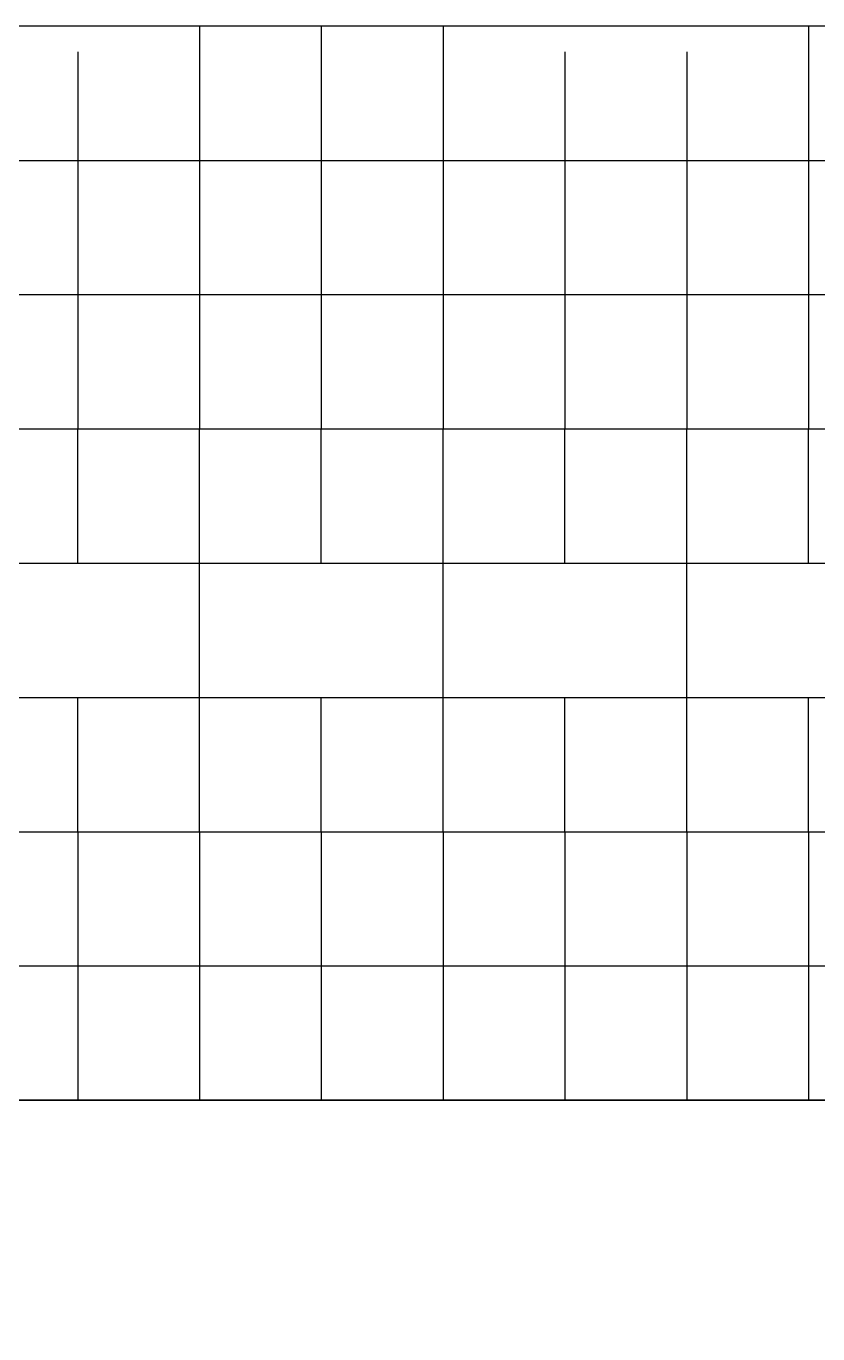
# Model space of a CAD drawing. Extents: x 0 to 304, y 0 to 158.
# Drawn here: x 38.2 to 76.2, y 94.8 to 157.6 of the extents above; entities that cross this region are included whole.
import ezdxf

# ---------------------------------------------------------------- set-up
doc = ezdxf.new("R2010")
doc.units = 0

msp = doc.modelspace()

# ---------------------------------------------------------------- linework, layer by layer
at = {"layer": '2xDUENQ T250SP40'}
for p, q in [((46.5, 131.8, 4.8), (46.5, 138.25, 4.8)), ((46.5, 131.8, 9.6), (46.5, 138.25, 9.6)), ((46.5, 131.8, 14.4), (46.5, 138.25, 14.4)), ((58.2, 131.8, 4.8), (58.2, 138.25, 4.8)), ((58.2, 131.8, 9.6), (58.2, 138.25, 9.6)), ((58.2, 131.8, 14.4), (58.2, 138.25, 14.4)), ((69.9, 131.8, 4.8), (69.9, 138.25, 4.8)), ((69.9, 131.8, 9.6), (69.9, 138.25, 9.6)), ((69.9, 131.8, 14.4), (69.9, 138.25, 14.4)), ((46.5, 118.9, 4.8), (46.5, 125.35, 4.8)), ((46.5, 118.9, 9.6), (46.5, 125.35, 9.6)), ((46.5, 118.9, 14.4), (46.5, 125.35, 14.4)), ((58.2, 118.9, 4.8), (58.2, 125.35, 4.8)), ((58.2, 118.9, 9.6), (58.2, 125.35, 9.6)), ((58.2, 118.9, 14.4), (58.2, 125.35, 14.4)), ((69.9, 118.9, 4.8), (69.9, 125.35, 4.8)), ((69.9, 118.9, 9.6), (69.9, 125.35, 9.6)), ((69.9, 118.9, 14.4), (69.9, 125.35, 14.4))]:
    msp.add_line(p, q, dxfattribs=at)
at = {"layer": '2xDUENQ T450SP30'}
for p, q in [((41.55, 151.15, 4.8), (45.6, 151.15, 4.8)), ((41.55, 151.15, 9.6), (45.6, 151.15, 9.6)), ((41.55, 151.15, 14.4), (45.6, 151.15, 14.4)), ((53.25, 151.15, 4.8), (57.3, 151.15, 4.8)), ((53.25, 151.15, 9.6), (57.3, 151.15, 9.6)), ((53.25, 151.15, 14.4), (57.3, 151.15, 14.4)), ((64.95, 151.15, 4.8), (69, 151.15, 4.8)), ((64.95, 151.15, 9.6), (69, 151.15, 9.6)), ((64.95, 151.15, 14.4), (69, 151.15, 14.4)), ((41.55, 144.7, 4.8), (45.6, 144.7, 4.8)), ((41.55, 144.7, 9.6), (45.6, 144.7, 9.6)), ((41.55, 144.7, 14.4), (45.6, 144.7, 14.4)), ((53.25, 144.7, 4.8), (57.3, 144.7, 4.8)), ((53.25, 144.7, 9.6), (57.3, 144.7, 9.6)), ((53.25, 144.7, 14.4), (57.3, 144.7, 14.4)), ((64.95, 144.7, 4.8), (69, 144.7, 4.8)), ((64.95, 144.7, 9.6), (69, 144.7, 9.6)), ((64.95, 144.7, 14.4), (69, 144.7, 14.4)), ((41.55, 138.25, 4.8), (45.6, 138.25, 4.8)), ((41.55, 138.25, 9.6), (45.6, 138.25, 9.6)), ((41.55, 138.25, 14.4), (45.6, 138.25, 14.4)), ((53.25, 138.25, 4.8), (57.3, 138.25, 4.8)), ((53.25, 138.25, 9.6), (57.3, 138.25, 9.6)), ((53.25, 138.25, 14.4), (57.3, 138.25, 14.4)), ((64.95, 138.25, 4.8), (69, 138.25, 4.8)), ((64.95, 138.25, 9.6), (69, 138.25, 9.6)), ((64.95, 138.25, 14.4), (69, 138.25, 14.4)), ((41.55, 131.8, 4.8), (45.6, 131.8, 4.8)), ((41.55, 131.8, 9.6), (45.6, 131.8, 9.6)), ((41.55, 131.8, 14.4), (45.6, 131.8, 14.4)), ((53.25, 131.8, 4.8), (57.3, 131.8, 4.8)), ((53.25, 131.8, 9.6), (57.3, 131.8, 9.6)), ((53.25, 131.8, 14.4), (57.3, 131.8, 14.4)), ((64.95, 131.8, 4.8), (69, 131.8, 4.8)), ((64.95, 131.8, 9.6), (69, 131.8, 9.6)), ((64.95, 131.8, 14.4), (69, 131.8, 14.4)), ((41.55, 125.35, 4.8), (45.6, 125.35, 4.8)), ((41.55, 125.35, 9.6), (45.6, 125.35, 9.6)), ((41.55, 125.35, 14.4), (45.6, 125.35, 14.4)), ((53.25, 125.35, 4.8), (57.3, 125.35, 4.8)), ((53.25, 125.35, 9.6), (57.3, 125.35, 9.6)), ((53.25, 125.35, 14.4), (57.3, 125.35, 14.4)), ((64.95, 125.35, 4.8), (69, 125.35, 4.8)), ((64.95, 125.35, 9.6), (69, 125.35, 9.6)), ((64.95, 125.35, 14.4), (69, 125.35, 14.4)), ((41.55, 118.9, 4.8), (45.6, 118.9, 4.8)), ((41.55, 118.9, 9.6), (45.6, 118.9, 9.6)), ((41.55, 118.9, 14.4), (45.6, 118.9, 14.4)), ((53.25, 118.9, 4.8), (57.3, 118.9, 4.8)), ((53.25, 118.9, 9.6), (57.3, 118.9, 9.6)), ((53.25, 118.9, 14.4), (57.3, 118.9, 14.4)), ((64.95, 118.9, 4.8), (69, 118.9, 4.8)), ((64.95, 118.9, 9.6), (69, 118.9, 9.6)), ((64.95, 118.9, 14.4), (69, 118.9, 14.4)), ((41.55, 112.45, 4.8), (45.6, 112.45, 4.8)), ((41.55, 112.45, 9.6), (45.6, 112.45, 9.6)), ((41.55, 112.45, 14.4), (45.6, 112.45, 14.4)), ((53.25, 112.45, 4.8), (57.3, 112.45, 4.8)), ((53.25, 112.45, 9.6), (57.3, 112.45, 9.6)), ((53.25, 112.45, 14.4), (57.3, 112.45, 14.4)), ((64.95, 112.45, 4.8), (69, 112.45, 4.8)), ((64.95, 112.45, 9.6), (69, 112.45, 9.6)), ((64.95, 112.45, 14.4), (69, 112.45, 14.4))]:
    msp.add_line(p, q, dxfattribs=at)
at = {"layer": '2xDUENQ T450SP40'}
for p, q in [((34.8, 151.15, 14.4), (40.65, 151.15, 14.4)), ((40.65, 151.15, 14.4), (41.55, 151.15, 14.4)), ((45.6, 151.15, 14.4), (46.5, 151.15, 14.4)), ((46.5, 151.15, 14.4), (52.35, 151.15, 14.4)), ((52.35, 151.15, 14.4), (53.25, 151.15, 14.4)), ((57.3, 151.15, 14.4), (58.2, 151.15, 14.4)), ((58.2, 151.15, 14.4), (64.05, 151.15, 14.4)), ((64.05, 151.15, 14.4), (64.95, 151.15, 14.4)), ((69, 151.15, 14.4), (69.9, 151.15, 14.4)), ((69.9, 151.15, 14.4), (75.75, 151.15, 14.4)), ((75.75, 151.15, 14.4), (76.65, 151.15, 14.4)), ((34.8, 144.7, 14.4), (40.65, 144.7, 14.4)), ((40.65, 144.7, 14.4), (41.55, 144.7, 14.4)), ((45.6, 144.7, 14.4), (46.5, 144.7, 14.4)), ((46.5, 144.7, 14.4), (52.35, 144.7, 14.4)), ((52.35, 144.7, 14.4), (53.25, 144.7, 14.4)), ((57.3, 144.7, 14.4), (58.2, 144.7, 14.4)), ((58.2, 144.7, 14.4), (64.05, 144.7, 14.4)), ((64.05, 144.7, 14.4), (64.95, 144.7, 14.4)), ((69, 144.7, 14.4), (69.9, 144.7, 14.4)), ((69.9, 144.7, 14.4), (75.75, 144.7, 14.4)), ((75.75, 144.7, 14.4), (76.65, 144.7, 14.4)), ((34.8, 138.25, 14.4), (40.65, 138.25, 14.4)), ((40.65, 138.25, 14.4), (41.55, 138.25, 14.4)), ((45.6, 138.25, 14.4), (46.5, 138.25, 14.4)), ((46.5, 138.25, 14.4), (52.35, 138.25, 14.4)), ((52.35, 138.25, 14.4), (53.25, 138.25, 14.4)), ((57.3, 138.25, 14.4), (58.2, 138.25, 14.4)), ((58.2, 138.25, 14.4), (64.05, 138.25, 14.4)), ((64.05, 138.25, 14.4), (64.95, 138.25, 14.4)), ((69, 138.25, 14.4), (69.9, 138.25, 14.4)), ((69.9, 138.25, 14.4), (75.75, 138.25, 14.4)), ((75.75, 138.25, 14.4), (76.65, 138.25, 14.4)), ((34.8, 131.8, 14.4), (40.65, 131.8, 14.4)), ((40.65, 131.8, 14.4), (41.55, 131.8, 14.4)), ((45.6, 131.8, 14.4), (46.5, 131.8, 14.4)), ((46.5, 131.8, 14.4), (52.35, 131.8, 14.4)), ((52.35, 131.8, 14.4), (53.25, 131.8, 14.4)), ((57.3, 131.8, 14.4), (58.2, 131.8, 14.4)), ((58.2, 131.8, 14.4), (64.05, 131.8, 14.4)), ((64.05, 131.8, 14.4), (64.95, 131.8, 14.4)), ((69, 131.8, 14.4), (69.9, 131.8, 14.4)), ((69.9, 131.8, 14.4), (75.75, 131.8, 14.4)), ((75.75, 131.8, 14.4), (76.65, 131.8, 14.4)), ((34.8, 125.35, 14.4), (40.65, 125.35, 14.4)), ((40.65, 125.35, 14.4), (41.55, 125.35, 14.4)), ((45.6, 125.35, 14.4), (46.5, 125.35, 14.4)), ((46.5, 125.35, 14.4), (52.35, 125.35, 14.4)), ((52.35, 125.35, 14.4), (53.25, 125.35, 14.4)), ((57.3, 125.35, 14.4), (58.2, 125.35, 14.4)), ((58.2, 125.35, 14.4), (64.05, 125.35, 14.4)), ((64.05, 125.35, 14.4), (64.95, 125.35, 14.4)), ((69, 125.35, 14.4), (69.9, 125.35, 14.4)), ((69.9, 125.35, 14.4), (75.75, 125.35, 14.4)), ((75.75, 125.35, 14.4), (76.65, 125.35, 14.4)), ((34.8, 118.9, 14.4), (40.65, 118.9, 14.4)), ((40.65, 118.9, 14.4), (41.55, 118.9, 14.4)), ((45.6, 118.9, 14.4), (46.5, 118.9, 14.4)), ((46.5, 118.9, 14.4), (52.35, 118.9, 14.4)), ((52.35, 118.9, 14.4), (53.25, 118.9, 14.4)), ((57.3, 118.9, 14.4), (58.2, 118.9, 14.4)), ((58.2, 118.9, 14.4), (64.05, 118.9, 14.4)), ((64.05, 118.9, 14.4), (64.95, 118.9, 14.4)), ((69, 118.9, 14.4), (69.9, 118.9, 14.4)), ((69.9, 118.9, 14.4), (75.75, 118.9, 14.4)), ((75.75, 118.9, 14.4), (76.65, 118.9, 14.4)), ((34.8, 112.45, 14.4), (40.65, 112.45, 14.4)), ((40.65, 112.45, 14.4), (41.55, 112.45, 14.4)), ((45.6, 112.45, 14.4), (46.5, 112.45, 14.4)), ((46.5, 112.45, 14.4), (52.35, 112.45, 14.4)), ((52.35, 112.45, 14.4), (53.25, 112.45, 14.4)), ((57.3, 112.45, 14.4), (58.2, 112.45, 14.4)), ((58.2, 112.45, 14.4), (64.05, 112.45, 14.4)), ((64.05, 112.45, 14.4), (64.95, 112.45, 14.4)), ((69, 112.45, 14.4), (69.9, 112.45, 14.4)), ((69.9, 112.45, 14.4), (75.75, 112.45, 14.4)), ((75.75, 112.45, 14.4), (76.65, 112.45, 14.4))]:
    msp.add_line(p, q, dxfattribs=at)
at = {"layer": '2xDUENQ T450SP50'}
for p, q in [((34.8, 151.15, 4.8), (40.65, 151.15, 4.8)), ((34.8, 151.15, 9.6), (40.65, 151.15, 9.6)), ((40.65, 151.15, 4.8), (41.55, 151.15, 4.8)), ((40.65, 151.15, 9.6), (41.55, 151.15, 9.6)), ((45.6, 151.15, 4.8), (46.5, 151.15, 4.8)), ((45.6, 151.15, 9.6), (46.5, 151.15, 9.6)), ((46.5, 151.15, 4.8), (52.35, 151.15, 4.8)), ((46.5, 151.15, 9.6), (52.35, 151.15, 9.6)), ((52.35, 151.15, 4.8), (53.25, 151.15, 4.8)), ((52.35, 151.15, 9.6), (53.25, 151.15, 9.6)), ((57.3, 151.15, 4.8), (58.2, 151.15, 4.8)), ((57.3, 151.15, 9.6), (58.2, 151.15, 9.6)), ((58.2, 151.15, 4.8), (64.05, 151.15, 4.8)), ((58.2, 151.15, 9.6), (64.05, 151.15, 9.6)), ((64.05, 151.15, 4.8), (64.95, 151.15, 4.8)), ((64.05, 151.15, 9.6), (64.95, 151.15, 9.6)), ((69, 151.15, 4.8), (69.9, 151.15, 4.8)), ((69, 151.15, 9.6), (69.9, 151.15, 9.6)), ((69.9, 151.15, 4.8), (75.75, 151.15, 4.8)), ((69.9, 151.15, 9.6), (75.75, 151.15, 9.6)), ((75.75, 151.15, 4.8), (76.65, 151.15, 4.8)), ((75.75, 151.15, 9.6), (76.65, 151.15, 9.6)), ((34.8, 144.7, 4.8), (40.65, 144.7, 4.8)), ((34.8, 144.7, 9.6), (40.65, 144.7, 9.6)), ((40.65, 144.7, 4.8), (41.55, 144.7, 4.8)), ((40.65, 144.7, 9.6), (41.55, 144.7, 9.6)), ((45.6, 144.7, 4.8), (46.5, 144.7, 4.8)), ((45.6, 144.7, 9.6), (46.5, 144.7, 9.6)), ((46.5, 144.7, 4.8), (52.35, 144.7, 4.8)), ((46.5, 144.7, 9.6), (52.35, 144.7, 9.6)), ((52.35, 144.7, 4.8), (53.25, 144.7, 4.8)), ((52.35, 144.7, 9.6), (53.25, 144.7, 9.6)), ((57.3, 144.7, 4.8), (58.2, 144.7, 4.8)), ((57.3, 144.7, 9.6), (58.2, 144.7, 9.6)), ((58.2, 144.7, 4.8), (64.05, 144.7, 4.8)), ((58.2, 144.7, 9.6), (64.05, 144.7, 9.6)), ((64.05, 144.7, 4.8), (64.95, 144.7, 4.8)), ((64.05, 144.7, 9.6), (64.95, 144.7, 9.6)), ((69, 144.7, 4.8), (69.9, 144.7, 4.8)), ((69, 144.7, 9.6), (69.9, 144.7, 9.6)), ((69.9, 144.7, 4.8), (75.75, 144.7, 4.8)), ((69.9, 144.7, 9.6), (75.75, 144.7, 9.6)), ((75.75, 144.7, 4.8), (76.65, 144.7, 4.8)), ((75.75, 144.7, 9.6), (76.65, 144.7, 9.6)), ((34.8, 138.25, 4.8), (40.65, 138.25, 4.8)), ((34.8, 138.25, 9.6), (40.65, 138.25, 9.6)), ((40.65, 138.25, 4.8), (41.55, 138.25, 4.8)), ((40.65, 138.25, 9.6), (41.55, 138.25, 9.6)), ((45.6, 138.25, 4.8), (46.5, 138.25, 4.8)), ((45.6, 138.25, 9.6), (46.5, 138.25, 9.6)), ((46.5, 138.25, 4.8), (52.35, 138.25, 4.8)), ((46.5, 138.25, 9.6), (52.35, 138.25, 9.6)), ((52.35, 138.25, 4.8), (53.25, 138.25, 4.8)), ((52.35, 138.25, 9.6), (53.25, 138.25, 9.6)), ((57.3, 138.25, 4.8), (58.2, 138.25, 4.8)), ((57.3, 138.25, 9.6), (58.2, 138.25, 9.6)), ((58.2, 138.25, 4.8), (64.05, 138.25, 4.8)), ((58.2, 138.25, 9.6), (64.05, 138.25, 9.6)), ((64.05, 138.25, 4.8), (64.95, 138.25, 4.8)), ((64.05, 138.25, 9.6), (64.95, 138.25, 9.6)), ((69, 138.25, 4.8), (69.9, 138.25, 4.8)), ((69, 138.25, 9.6), (69.9, 138.25, 9.6)), ((69.9, 138.25, 4.8), (75.75, 138.25, 4.8)), ((69.9, 138.25, 9.6), (75.75, 138.25, 9.6)), ((75.75, 138.25, 4.8), (76.65, 138.25, 4.8)), ((75.75, 138.25, 9.6), (76.65, 138.25, 9.6)), ((34.8, 131.8, 4.8), (40.65, 131.8, 4.8)), ((34.8, 131.8, 9.6), (40.65, 131.8, 9.6)), ((40.65, 131.8, 4.8), (41.55, 131.8, 4.8)), ((40.65, 131.8, 9.6), (41.55, 131.8, 9.6)), ((45.6, 131.8, 4.8), (46.5, 131.8, 4.8)), ((45.6, 131.8, 9.6), (46.5, 131.8, 9.6)), ((46.5, 131.8, 4.8), (52.35, 131.8, 4.8)), ((46.5, 131.8, 9.6), (52.35, 131.8, 9.6)), ((52.35, 131.8, 4.8), (53.25, 131.8, 4.8)), ((52.35, 131.8, 9.6), (53.25, 131.8, 9.6)), ((57.3, 131.8, 4.8), (58.2, 131.8, 4.8)), ((57.3, 131.8, 9.6), (58.2, 131.8, 9.6)), ((58.2, 131.8, 4.8), (64.05, 131.8, 4.8)), ((58.2, 131.8, 9.6), (64.05, 131.8, 9.6)), ((64.05, 131.8, 4.8), (64.95, 131.8, 4.8)), ((64.05, 131.8, 9.6), (64.95, 131.8, 9.6)), ((69, 131.8, 4.8), (69.9, 131.8, 4.8)), ((69, 131.8, 9.6), (69.9, 131.8, 9.6)), ((69.9, 131.8, 4.8), (75.75, 131.8, 4.8)), ((69.9, 131.8, 9.6), (75.75, 131.8, 9.6)), ((75.75, 131.8, 4.8), (76.65, 131.8, 4.8)), ((75.75, 131.8, 9.6), (76.65, 131.8, 9.6)), ((34.8, 125.35, 4.8), (40.65, 125.35, 4.8)), ((34.8, 125.35, 9.6), (40.65, 125.35, 9.6)), ((40.65, 125.35, 4.8), (41.55, 125.35, 4.8)), ((40.65, 125.35, 9.6), (41.55, 125.35, 9.6)), ((45.6, 125.35, 4.8), (46.5, 125.35, 4.8)), ((45.6, 125.35, 9.6), (46.5, 125.35, 9.6)), ((46.5, 125.35, 4.8), (52.35, 125.35, 4.8)), ((46.5, 125.35, 9.6), (52.35, 125.35, 9.6)), ((52.35, 125.35, 4.8), (53.25, 125.35, 4.8)), ((52.35, 125.35, 9.6), (53.25, 125.35, 9.6)), ((57.3, 125.35, 4.8), (58.2, 125.35, 4.8)), ((57.3, 125.35, 9.6), (58.2, 125.35, 9.6)), ((58.2, 125.35, 4.8), (64.05, 125.35, 4.8)), ((58.2, 125.35, 9.6), (64.05, 125.35, 9.6)), ((64.05, 125.35, 4.8), (64.95, 125.35, 4.8)), ((64.05, 125.35, 9.6), (64.95, 125.35, 9.6)), ((69, 125.35, 4.8), (69.9, 125.35, 4.8)), ((69, 125.35, 9.6), (69.9, 125.35, 9.6)), ((69.9, 125.35, 4.8), (75.75, 125.35, 4.8)), ((69.9, 125.35, 9.6), (75.75, 125.35, 9.6)), ((75.75, 125.35, 4.8), (76.65, 125.35, 4.8)), ((75.75, 125.35, 9.6), (76.65, 125.35, 9.6)), ((34.8, 118.9, 4.8), (40.65, 118.9, 4.8)), ((34.8, 118.9, 9.6), (40.65, 118.9, 9.6)), ((40.65, 118.9, 4.8), (41.55, 118.9, 4.8)), ((40.65, 118.9, 9.6), (41.55, 118.9, 9.6)), ((45.6, 118.9, 4.8), (46.5, 118.9, 4.8)), ((45.6, 118.9, 9.6), (46.5, 118.9, 9.6)), ((46.5, 118.9, 4.8), (52.35, 118.9, 4.8)), ((46.5, 118.9, 9.6), (52.35, 118.9, 9.6)), ((52.35, 118.9, 4.8), (53.25, 118.9, 4.8)), ((52.35, 118.9, 9.6), (53.25, 118.9, 9.6)), ((57.3, 118.9, 4.8), (58.2, 118.9, 4.8)), ((57.3, 118.9, 9.6), (58.2, 118.9, 9.6)), ((58.2, 118.9, 4.8), (64.05, 118.9, 4.8)), ((58.2, 118.9, 9.6), (64.05, 118.9, 9.6)), ((64.05, 118.9, 4.8), (64.95, 118.9, 4.8)), ((64.05, 118.9, 9.6), (64.95, 118.9, 9.6)), ((69, 118.9, 4.8), (69.9, 118.9, 4.8)), ((69, 118.9, 9.6), (69.9, 118.9, 9.6)), ((69.9, 118.9, 4.8), (75.75, 118.9, 4.8)), ((69.9, 118.9, 9.6), (75.75, 118.9, 9.6)), ((75.75, 118.9, 4.8), (76.65, 118.9, 4.8)), ((75.75, 118.9, 9.6), (76.65, 118.9, 9.6)), ((34.8, 112.45, 4.8), (40.65, 112.45, 4.8)), ((34.8, 112.45, 9.6), (40.65, 112.45, 9.6)), ((40.65, 112.45, 4.8), (41.55, 112.45, 4.8)), ((40.65, 112.45, 9.6), (41.55, 112.45, 9.6)), ((45.6, 112.45, 4.8), (46.5, 112.45, 4.8)), ((45.6, 112.45, 9.6), (46.5, 112.45, 9.6)), ((46.5, 112.45, 4.8), (52.35, 112.45, 4.8)), ((46.5, 112.45, 9.6), (52.35, 112.45, 9.6)), ((52.35, 112.45, 4.8), (53.25, 112.45, 4.8)), ((52.35, 112.45, 9.6), (53.25, 112.45, 9.6)), ((57.3, 112.45, 4.8), (58.2, 112.45, 4.8)), ((57.3, 112.45, 9.6), (58.2, 112.45, 9.6)), ((58.2, 112.45, 4.8), (64.05, 112.45, 4.8)), ((58.2, 112.45, 9.6), (64.05, 112.45, 9.6)), ((64.05, 112.45, 4.8), (64.95, 112.45, 4.8)), ((64.05, 112.45, 9.6), (64.95, 112.45, 9.6)), ((69, 112.45, 4.8), (69.9, 112.45, 4.8)), ((69, 112.45, 9.6), (69.9, 112.45, 9.6)), ((69.9, 112.45, 4.8), (75.75, 112.45, 4.8)), ((69.9, 112.45, 9.6), (75.75, 112.45, 9.6)), ((75.75, 112.45, 4.8), (76.65, 112.45, 4.8)), ((75.75, 112.45, 9.6), (76.65, 112.45, 9.6))]:
    msp.add_line(p, q, dxfattribs=at)
at = {"layer": 'DUENQ T250SP40'}
for p, q in [((46.5, 157.6, 4.8), (46.5, 156.359, 4.8)), ((46.5, 157.6, 9.6), (46.5, 156.359, 9.6)), ((46.5, 157.6, 14.4), (46.5, 156.359, 14.4)), ((52.35, 157.6, 4.8), (52.35, 151.15, 4.8)), ((52.35, 157.6, 9.6), (52.35, 151.15, 9.6)), ((52.35, 157.6, 14.4), (52.35, 151.15, 14.4)), ((58.2, 157.6, 4.8), (58.2, 156.359, 4.8)), ((58.2, 157.6, 9.6), (58.2, 156.359, 9.6)), ((58.2, 157.6, 14.4), (58.2, 156.359, 14.4)), ((75.75, 157.6, 4.8), (75.75, 156.359, 4.8)), ((75.75, 157.6, 9.6), (75.75, 156.359, 9.6)), ((75.75, 157.6, 14.4), (75.75, 156.359, 14.4)), ((40.65, 156.359, 4.8), (40.65, 151.15, 4.8)), ((40.65, 156.359, 9.6), (40.65, 151.15, 9.6)), ((40.65, 156.359, 14.4), (40.65, 151.15, 14.4)), ((46.5, 156.359, 4.8), (46.5, 151.15, 4.8)), ((46.5, 156.359, 9.6), (46.5, 151.15, 9.6)), ((46.5, 156.359, 14.4), (46.5, 151.15, 14.4)), ((58.2, 156.359, 4.8), (58.2, 151.15, 4.8)), ((58.2, 156.359, 9.6), (58.2, 151.15, 9.6)), ((58.2, 156.359, 14.4), (58.2, 151.15, 14.4)), ((64.05, 156.359, 4.8), (64.05, 151.15, 4.8)), ((64.05, 156.359, 9.6), (64.05, 151.15, 9.6)), ((64.05, 156.359, 14.4), (64.05, 151.15, 14.4)), ((69.9, 156.359, 4.8), (69.9, 151.15, 4.8)), ((69.9, 156.359, 9.6), (69.9, 151.15, 9.6)), ((69.9, 156.359, 14.4), (69.9, 151.15, 14.4)), ((75.75, 156.359, 4.8), (75.75, 151.15, 4.8)), ((75.75, 156.359, 9.6), (75.75, 151.15, 9.6)), ((75.75, 156.359, 14.4), (75.75, 151.15, 14.4)), ((40.65, 151.15, 4.8), (40.65, 144.7, 4.8)), ((40.65, 151.15, 9.6), (40.65, 144.7, 9.6)), ((40.65, 151.15, 14.4), (40.65, 144.7, 14.4)), ((46.5, 151.15, 4.8), (46.5, 144.7, 4.8)), ((46.5, 151.15, 9.6), (46.5, 144.7, 9.6)), ((46.5, 151.15, 14.4), (46.5, 144.7, 14.4)), ((52.35, 151.15, 4.8), (52.35, 144.7, 4.8)), ((52.35, 151.15, 9.6), (52.35, 144.7, 9.6)), ((52.35, 151.15, 14.4), (52.35, 144.7, 14.4)), ((58.2, 151.15, 4.8), (58.2, 144.7, 4.8)), ((58.2, 151.15, 9.6), (58.2, 144.7, 9.6)), ((58.2, 151.15, 14.4), (58.2, 144.7, 14.4)), ((64.05, 151.15, 4.8), (64.05, 144.7, 4.8)), ((64.05, 151.15, 9.6), (64.05, 144.7, 9.6)), ((64.05, 151.15, 14.4), (64.05, 144.7, 14.4)), ((69.9, 151.15, 4.8), (69.9, 144.7, 4.8)), ((69.9, 151.15, 9.6), (69.9, 144.7, 9.6)), ((69.9, 151.15, 14.4), (69.9, 144.7, 14.4)), ((75.75, 151.15, 4.8), (75.75, 144.7, 4.8)), ((75.75, 151.15, 9.6), (75.75, 144.7, 9.6)), ((75.75, 151.15, 14.4), (75.75, 144.7, 14.4)), ((40.65, 144.7, 4.8), (40.65, 138.25, 4.8)), ((40.65, 144.7, 9.6), (40.65, 138.25, 9.6)), ((40.65, 144.7, 14.4), (40.65, 138.25, 14.4)), ((46.5, 144.7, 4.8), (46.5, 138.25, 4.8)), ((46.5, 144.7, 9.6), (46.5, 138.25, 9.6)), ((46.5, 144.7, 14.4), (46.5, 138.25, 14.4)), ((52.35, 144.7, 4.8), (52.35, 138.25, 4.8)), ((52.35, 144.7, 9.6), (52.35, 138.25, 9.6)), ((52.35, 144.7, 14.4), (52.35, 138.25, 14.4)), ((58.2, 144.7, 4.8), (58.2, 138.25, 4.8)), ((58.2, 144.7, 9.6), (58.2, 138.25, 9.6)), ((58.2, 144.7, 14.4), (58.2, 138.25, 14.4)), ((64.05, 144.7, 4.8), (64.05, 138.25, 4.8)), ((64.05, 144.7, 9.6), (64.05, 138.25, 9.6)), ((64.05, 144.7, 14.4), (64.05, 138.25, 14.4)), ((69.9, 144.7, 4.8), (69.9, 138.25, 4.8)), ((69.9, 144.7, 9.6), (69.9, 138.25, 9.6)), ((69.9, 144.7, 14.4), (69.9, 138.25, 14.4)), ((75.75, 144.7, 4.8), (75.75, 138.25, 4.8)), ((75.75, 144.7, 9.6), (75.75, 138.25, 9.6)), ((75.75, 144.7, 14.4), (75.75, 138.25, 14.4)), ((40.65, 131.8, 4.8), (40.65, 138.25, 4.8)), ((40.65, 131.8, 9.6), (40.65, 138.25, 9.6)), ((40.65, 131.8, 14.4), (40.65, 138.25, 14.4)), ((52.35, 131.8, 4.8), (52.35, 138.25, 4.8)), ((52.35, 131.8, 9.6), (52.35, 138.25, 9.6)), ((52.35, 131.8, 14.4), (52.35, 138.25, 14.4)), ((64.05, 131.8, 4.8), (64.05, 138.25, 4.8)), ((64.05, 131.8, 9.6), (64.05, 138.25, 9.6)), ((64.05, 131.8, 14.4), (64.05, 138.25, 14.4)), ((75.75, 131.8, 4.8), (75.75, 138.25, 4.8)), ((75.75, 131.8, 9.6), (75.75, 138.25, 9.6)), ((75.75, 131.8, 14.4), (75.75, 138.25, 14.4)), ((46.5, 125.35, 4.8), (46.5, 131.8, 4.8)), ((46.5, 125.35, 9.6), (46.5, 131.8, 9.6)), ((46.5, 125.35, 14.4), (46.5, 131.8, 14.4)), ((58.2, 125.35, 4.8), (58.2, 131.8, 4.8)), ((58.2, 125.35, 9.6), (58.2, 131.8, 9.6)), ((58.2, 125.35, 14.4), (58.2, 131.8, 14.4)), ((69.9, 125.35, 4.8), (69.9, 131.8, 4.8)), ((69.9, 125.35, 9.6), (69.9, 131.8, 9.6)), ((69.9, 125.35, 14.4), (69.9, 131.8, 14.4)), ((40.65, 118.9, 4.8), (40.65, 125.35, 4.8)), ((40.65, 118.9, 9.6), (40.65, 125.35, 9.6)), ((40.65, 118.9, 14.4), (40.65, 125.35, 14.4)), ((52.35, 118.9, 4.8), (52.35, 125.35, 4.8)), ((52.35, 118.9, 9.6), (52.35, 125.35, 9.6)), ((52.35, 118.9, 14.4), (52.35, 125.35, 14.4)), ((64.05, 118.9, 4.8), (64.05, 125.35, 4.8)), ((64.05, 118.9, 9.6), (64.05, 125.35, 9.6)), ((64.05, 118.9, 14.4), (64.05, 125.35, 14.4)), ((75.75, 118.9, 4.8), (75.75, 125.35, 4.8)), ((75.75, 118.9, 9.6), (75.75, 125.35, 9.6)), ((75.75, 118.9, 14.4), (75.75, 125.35, 14.4)), ((40.65, 118.9, 4.8), (40.65, 112.45, 4.8)), ((40.65, 118.9, 9.6), (40.65, 112.45, 9.6)), ((40.65, 118.9, 14.4), (40.65, 112.45, 14.4)), ((46.5, 118.9, 4.8), (46.5, 112.45, 4.8)), ((46.5, 118.9, 9.6), (46.5, 112.45, 9.6)), ((46.5, 118.9, 14.4), (46.5, 112.45, 14.4)), ((52.35, 118.9, 4.8), (52.35, 112.45, 4.8)), ((52.35, 118.9, 9.6), (52.35, 112.45, 9.6)), ((52.35, 118.9, 14.4), (52.35, 112.45, 14.4)), ((58.2, 118.9, 4.8), (58.2, 112.45, 4.8)), ((58.2, 118.9, 9.6), (58.2, 112.45, 9.6)), ((58.2, 118.9, 14.4), (58.2, 112.45, 14.4)), ((64.05, 118.9, 4.8), (64.05, 112.45, 4.8)), ((64.05, 118.9, 9.6), (64.05, 112.45, 9.6)), ((64.05, 118.9, 14.4), (64.05, 112.45, 14.4)), ((69.9, 118.9, 4.8), (69.9, 112.45, 4.8)), ((69.9, 118.9, 9.6), (69.9, 112.45, 9.6)), ((69.9, 118.9, 14.4), (69.9, 112.45, 14.4)), ((75.75, 118.9, 4.8), (75.75, 112.45, 4.8)), ((75.75, 118.9, 9.6), (75.75, 112.45, 9.6)), ((75.75, 118.9, 14.4), (75.75, 112.45, 14.4)), ((40.65, 112.45, 4.8), (40.65, 106, 4.8)), ((40.65, 112.45, 9.6), (40.65, 106, 9.6)), ((40.65, 112.45, 14.4), (40.65, 106, 14.4)), ((46.5, 112.45, 4.8), (46.5, 106, 4.8)), ((46.5, 112.45, 9.6), (46.5, 106, 9.6)), ((46.5, 112.45, 14.4), (46.5, 106, 14.4)), ((52.35, 112.45, 4.8), (52.35, 106, 4.8)), ((52.35, 112.45, 9.6), (52.35, 106, 9.6)), ((52.35, 112.45, 14.4), (52.35, 106, 14.4)), ((58.2, 112.45, 4.8), (58.2, 106, 4.8)), ((58.2, 112.45, 9.6), (58.2, 106, 9.6)), ((58.2, 112.45, 14.4), (58.2, 106, 14.4)), ((64.05, 112.45, 4.8), (64.05, 106, 4.8)), ((64.05, 112.45, 9.6), (64.05, 106, 9.6)), ((64.05, 112.45, 14.4), (64.05, 106, 14.4)), ((69.9, 112.45, 4.8), (69.9, 106, 4.8)), ((69.9, 112.45, 9.6), (69.9, 106, 9.6)), ((69.9, 112.45, 14.4), (69.9, 106, 14.4)), ((75.75, 112.45, 4.8), (75.75, 106, 4.8)), ((75.75, 112.45, 9.6), (75.75, 106, 9.6)), ((75.75, 112.45, 14.4), (75.75, 106, 14.4))]:
    msp.add_line(p, q, dxfattribs=at)
at = {"layer": 'RRO 200x300x6'}
for p, q in [((40.65, 157.6), (40.65, 157.6, 4.8)), ((40.65, 157.6, 4.8), (40.65, 157.6, 9.6)), ((40.65, 157.6, 9.6), (40.65, 157.6, 14.4)), ((46.5, 157.6), (46.5, 157.6, 4.8)), ((46.5, 157.6, 4.8), (46.5, 157.6, 9.6)), ((46.5, 157.6, 9.6), (46.5, 157.6, 14.4)), ((52.35, 157.6), (52.35, 157.6, 4.8)), ((52.35, 157.6, 4.8), (52.35, 157.6, 9.6)), ((52.35, 157.6, 9.6), (52.35, 157.6, 14.4)), ((58.2, 157.6), (58.2, 157.6, 4.8)), ((58.2, 157.6, 4.8), (58.2, 157.6, 9.6)), ((58.2, 157.6, 9.6), (58.2, 157.6, 14.4)), ((64.05, 157.6), (64.05, 157.6, 4.8)), ((64.05, 157.6, 4.8), (64.05, 157.6, 9.6)), ((64.05, 157.6, 9.6), (64.05, 157.6, 14.4)), ((69.9, 157.6), (69.9, 157.6, 4.8)), ((69.9, 157.6, 4.8), (69.9, 157.6, 9.6)), ((69.9, 157.6, 9.6), (69.9, 157.6, 14.4)), ((75.75, 157.6), (75.75, 157.6, 4.8)), ((75.75, 157.6, 4.8), (75.75, 157.6, 9.6)), ((75.75, 157.6, 9.6), (75.75, 157.6, 14.4)), ((40.65, 151.15), (40.65, 151.15, 4.8)), ((40.65, 151.15, 4.8), (40.65, 151.15, 9.6)), ((40.65, 151.15, 9.6), (40.65, 151.15, 14.4)), ((46.5, 151.15), (46.5, 151.15, 4.8)), ((46.5, 151.15, 4.8), (46.5, 151.15, 9.6)), ((46.5, 151.15, 9.6), (46.5, 151.15, 14.4)), ((52.35, 151.15), (52.35, 151.15, 4.8)), ((52.35, 151.15, 4.8), (52.35, 151.15, 9.6)), ((52.35, 151.15, 9.6), (52.35, 151.15, 14.4)), ((58.2, 151.15), (58.2, 151.15, 4.8)), ((58.2, 151.15, 4.8), (58.2, 151.15, 9.6)), ((58.2, 151.15, 9.6), (58.2, 151.15, 14.4)), ((64.05, 151.15), (64.05, 151.15, 4.8)), ((64.05, 151.15, 4.8), (64.05, 151.15, 9.6)), ((64.05, 151.15, 9.6), (64.05, 151.15, 14.4)), ((69.9, 151.15), (69.9, 151.15, 4.8)), ((69.9, 151.15, 4.8), (69.9, 151.15, 9.6)), ((69.9, 151.15, 9.6), (69.9, 151.15, 14.4)), ((75.75, 151.15), (75.75, 151.15, 4.8)), ((75.75, 151.15, 4.8), (75.75, 151.15, 9.6)), ((75.75, 151.15, 9.6), (75.75, 151.15, 14.4)), ((40.65, 144.7), (40.65, 144.7, 4.8)), ((40.65, 144.7, 4.8), (40.65, 144.7, 9.6)), ((40.65, 144.7, 9.6), (40.65, 144.7, 14.4)), ((46.5, 144.7), (46.5, 144.7, 4.8)), ((46.5, 144.7, 4.8), (46.5, 144.7, 9.6)), ((46.5, 144.7, 9.6), (46.5, 144.7, 14.4)), ((52.35, 144.7), (52.35, 144.7, 4.8)), ((52.35, 144.7, 4.8), (52.35, 144.7, 9.6)), ((52.35, 144.7, 9.6), (52.35, 144.7, 14.4)), ((58.2, 144.7), (58.2, 144.7, 4.8)), ((58.2, 144.7, 4.8), (58.2, 144.7, 9.6)), ((58.2, 144.7, 9.6), (58.2, 144.7, 14.4)), ((64.05, 144.7), (64.05, 144.7, 4.8)), ((64.05, 144.7, 4.8), (64.05, 144.7, 9.6)), ((64.05, 144.7, 9.6), (64.05, 144.7, 14.4)), ((69.9, 144.7), (69.9, 144.7, 4.8)), ((69.9, 144.7, 4.8), (69.9, 144.7, 9.6)), ((69.9, 144.7, 9.6), (69.9, 144.7, 14.4)), ((75.75, 144.7), (75.75, 144.7, 4.8)), ((75.75, 144.7, 4.8), (75.75, 144.7, 9.6)), ((75.75, 144.7, 9.6), (75.75, 144.7, 14.4)), ((40.65, 138.25), (40.65, 138.25, 4.8)), ((40.65, 138.25, 4.8), (40.65, 138.25, 9.6)), ((40.65, 138.25, 9.6), (40.65, 138.25, 14.4)), ((46.5, 138.25), (46.5, 138.25, 4.8)), ((46.5, 138.25, 4.8), (46.5, 138.25, 9.6)), ((46.5, 138.25, 9.6), (46.5, 138.25, 14.4)), ((52.35, 138.25), (52.35, 138.25, 4.8)), ((52.35, 138.25, 4.8), (52.35, 138.25, 9.6)), ((52.35, 138.25, 9.6), (52.35, 138.25, 14.4)), ((58.2, 138.25), (58.2, 138.25, 4.8)), ((58.2, 138.25, 4.8), (58.2, 138.25, 9.6)), ((58.2, 138.25, 9.6), (58.2, 138.25, 14.4)), ((64.05, 138.25), (64.05, 138.25, 4.8)), ((64.05, 138.25, 4.8), (64.05, 138.25, 9.6)), ((64.05, 138.25, 9.6), (64.05, 138.25, 14.4)), ((69.9, 138.25), (69.9, 138.25, 4.8)), ((69.9, 138.25, 4.8), (69.9, 138.25, 9.6)), ((69.9, 138.25, 9.6), (69.9, 138.25, 14.4)), ((75.75, 138.25), (75.75, 138.25, 4.8)), ((75.75, 138.25, 4.8), (75.75, 138.25, 9.6)), ((75.75, 138.25, 9.6), (75.75, 138.25, 14.4)), ((40.65, 131.8), (40.65, 131.8, 4.8)), ((40.65, 131.8, 4.8), (40.65, 131.8, 9.6)), ((40.65, 131.8, 9.6), (40.65, 131.8, 14.4)), ((46.5, 131.8), (46.5, 131.8, 4.8)), ((46.5, 131.8, 4.8), (46.5, 131.8, 9.6)), ((46.5, 131.8, 9.6), (46.5, 131.8, 14.4)), ((52.35, 131.8), (52.35, 131.8, 4.8)), ((52.35, 131.8, 4.8), (52.35, 131.8, 9.6)), ((52.35, 131.8, 9.6), (52.35, 131.8, 14.4)), ((58.2, 131.8), (58.2, 131.8, 4.8)), ((58.2, 131.8, 4.8), (58.2, 131.8, 9.6)), ((58.2, 131.8, 9.6), (58.2, 131.8, 14.4)), ((64.05, 131.8), (64.05, 131.8, 4.8)), ((64.05, 131.8, 4.8), (64.05, 131.8, 9.6)), ((64.05, 131.8, 9.6), (64.05, 131.8, 14.4)), ((69.9, 131.8), (69.9, 131.8, 4.8)), ((69.9, 131.8, 4.8), (69.9, 131.8, 9.6)), ((69.9, 131.8, 9.6), (69.9, 131.8, 14.4)), ((75.75, 131.8), (75.75, 131.8, 4.8)), ((75.75, 131.8, 4.8), (75.75, 131.8, 9.6)), ((75.75, 131.8, 9.6), (75.75, 131.8, 14.4)), ((40.65, 125.35), (40.65, 125.35, 4.8)), ((40.65, 125.35, 4.8), (40.65, 125.35, 9.6)), ((40.65, 125.35, 9.6), (40.65, 125.35, 14.4)), ((46.5, 125.35), (46.5, 125.35, 4.8)), ((46.5, 125.35, 4.8), (46.5, 125.35, 9.6)), ((46.5, 125.35, 9.6), (46.5, 125.35, 14.4)), ((52.35, 125.35), (52.35, 125.35, 4.8)), ((52.35, 125.35, 4.8), (52.35, 125.35, 9.6)), ((52.35, 125.35, 9.6), (52.35, 125.35, 14.4)), ((58.2, 125.35), (58.2, 125.35, 4.8)), ((58.2, 125.35, 4.8), (58.2, 125.35, 9.6)), ((58.2, 125.35, 9.6), (58.2, 125.35, 14.4)), ((64.05, 125.35), (64.05, 125.35, 4.8)), ((64.05, 125.35, 4.8), (64.05, 125.35, 9.6)), ((64.05, 125.35, 9.6), (64.05, 125.35, 14.4)), ((69.9, 125.35), (69.9, 125.35, 4.8)), ((69.9, 125.35, 4.8), (69.9, 125.35, 9.6)), ((69.9, 125.35, 9.6), (69.9, 125.35, 14.4)), ((75.75, 125.35), (75.75, 125.35, 4.8)), ((75.75, 125.35, 4.8), (75.75, 125.35, 9.6)), ((75.75, 125.35, 9.6), (75.75, 125.35, 14.4)), ((40.65, 118.9), (40.65, 118.9, 4.8)), ((40.65, 118.9, 4.8), (40.65, 118.9, 9.6)), ((40.65, 118.9, 9.6), (40.65, 118.9, 14.4)), ((46.5, 118.9), (46.5, 118.9, 4.8)), ((46.5, 118.9, 4.8), (46.5, 118.9, 9.6)), ((46.5, 118.9, 9.6), (46.5, 118.9, 14.4)), ((52.35, 118.9), (52.35, 118.9, 4.8)), ((52.35, 118.9, 4.8), (52.35, 118.9, 9.6)), ((52.35, 118.9, 9.6), (52.35, 118.9, 14.4)), ((58.2, 118.9), (58.2, 118.9, 4.8)), ((58.2, 118.9, 4.8), (58.2, 118.9, 9.6)), ((58.2, 118.9, 9.6), (58.2, 118.9, 14.4)), ((64.05, 118.9), (64.05, 118.9, 4.8)), ((64.05, 118.9, 4.8), (64.05, 118.9, 9.6)), ((64.05, 118.9, 9.6), (64.05, 118.9, 14.4)), ((69.9, 118.9), (69.9, 118.9, 4.8)), ((69.9, 118.9, 4.8), (69.9, 118.9, 9.6)), ((69.9, 118.9, 9.6), (69.9, 118.9, 14.4)), ((75.75, 118.9), (75.75, 118.9, 4.8)), ((75.75, 118.9, 4.8), (75.75, 118.9, 9.6)), ((75.75, 118.9, 9.6), (75.75, 118.9, 14.4)), ((40.65, 112.45), (40.65, 112.45, 4.8)), ((40.65, 112.45, 4.8), (40.65, 112.45, 9.6)), ((40.65, 112.45, 9.6), (40.65, 112.45, 14.4)), ((46.5, 112.45), (46.5, 112.45, 4.8)), ((46.5, 112.45, 4.8), (46.5, 112.45, 9.6)), ((46.5, 112.45, 9.6), (46.5, 112.45, 14.4)), ((52.35, 112.45), (52.35, 112.45, 4.8)), ((52.35, 112.45, 4.8), (52.35, 112.45, 9.6)), ((52.35, 112.45, 9.6), (52.35, 112.45, 14.4)), ((58.2, 112.45), (58.2, 112.45, 4.8)), ((58.2, 112.45, 4.8), (58.2, 112.45, 9.6)), ((58.2, 112.45, 9.6), (58.2, 112.45, 14.4)), ((64.05, 112.45), (64.05, 112.45, 4.8)), ((64.05, 112.45, 4.8), (64.05, 112.45, 9.6)), ((64.05, 112.45, 9.6), (64.05, 112.45, 14.4)), ((69.9, 112.45), (69.9, 112.45, 4.8)), ((69.9, 112.45, 4.8), (69.9, 112.45, 9.6)), ((69.9, 112.45, 9.6), (69.9, 112.45, 14.4)), ((75.75, 112.45), (75.75, 112.45, 4.8)), ((75.75, 112.45, 4.8), (75.75, 112.45, 9.6)), ((75.75, 112.45, 9.6), (75.75, 112.45, 14.4)), ((40.65, 106), (40.65, 106, 4.8)), ((40.65, 106, 4.8), (40.65, 106, 9.6)), ((40.65, 106, 9.6), (40.65, 106, 14.4)), ((46.5, 106), (46.5, 106, 4.8)), ((46.5, 106, 4.8), (46.5, 106, 9.6)), ((46.5, 106, 9.6), (46.5, 106, 14.4)), ((52.35, 106), (52.35, 106, 4.8)), ((52.35, 106, 4.8), (52.35, 106, 9.6)), ((52.35, 106, 9.6), (52.35, 106, 14.4)), ((58.2, 106), (58.2, 106, 4.8)), ((58.2, 106, 4.8), (58.2, 106, 9.6)), ((58.2, 106, 9.6), (58.2, 106, 14.4)), ((64.05, 106), (64.05, 106, 4.8)), ((64.05, 106, 4.8), (64.05, 106, 9.6)), ((64.05, 106, 9.6), (64.05, 106, 14.4)), ((69.9, 106), (69.9, 106, 4.8)), ((69.9, 106, 4.8), (69.9, 106, 9.6)), ((69.9, 106, 9.6), (69.9, 106, 14.4)), ((75.75, 106), (75.75, 106, 4.8)), ((75.75, 106, 4.8), (75.75, 106, 9.6)), ((75.75, 106, 9.6), (75.75, 106, 14.4))]:
    msp.add_line(p, q, dxfattribs=at)
at = {"layer": 'shell'}
for points in [[(0.15, 106, 4.8), (303.525, 106, 4.8), (303.525, 157.6, 4.8), (0.15, 157.6, 4.8)], [(0.15, 106, 9.6), (303.525, 106, 9.6), (303.525, 157.6, 9.6), (0.15, 157.6, 9.6)], [(0.15, 106, 14.4), (303.525, 106, 14.4), (303.525, 157.6, 14.4), (0.15, 157.6, 14.4)], [(0.15, 106, 4.8), (0.15, 0.25, 4.8), (134.25, 0.25, 4.8), (134.25, 106, 4.8)], [(0.15, 106, 9.6), (0.15, 0.25, 9.6), (134.25, 0.25, 9.6), (134.25, 106, 9.6)]]:
    msp.add_3dface(points, dxfattribs=at)

doc.saveas('drawing.dxf')
